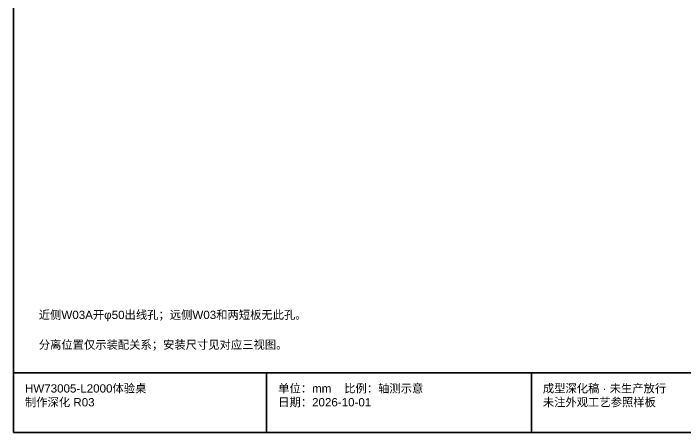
# Model space of a CAD drawing. Header units: millimetres. Extents: x 50 to 612415, y 2 to 4150.
# Drawn here: x 492050 to 494970, y 50 to 1873 of the extents above; entities that cross this region are included whole.
import ezdxf

# ---------------------------------------------------------------- set-up
doc = ezdxf.new("R2010")
doc.units = ezdxf.units.MM
doc.layers.add('FRAME', color=7, linetype='Continuous', lineweight=35)
doc.layers.add('NOTE', color=7, linetype='Continuous', lineweight=18)
doc.styles.add('CN', font='Arial Unicode.ttf')

msp = doc.modelspace()

# ---------------------------------------------------------------- linework, layer by layer
at = {"layer": 'FRAME'}
for p, q in [((492050, 310), (497890, 310)), ((493150, 50), (493150, 310)), ((494300, 50), (494300, 310))]:
    msp.add_line(p, q, dxfattribs=at)
msp.add_lwpolyline([(492050, 50), (497890, 50), (497890, 4150), (492050, 4150)], close=True, dxfattribs=at)

# ---------------------------------------------------------------- texts
at = {"layer": 'NOTE', "char_height": 36, "attachment_point": 1, "style": 'CN'}
for s, insert, width in [('近侧W03A开φ50出线孔；远侧W03和两短板无此孔。', (492160, 580), 5500), ('分离位置仅示装配关系；安装尺寸见对应三视图。', (492160, 450), 5500), ('HW73005-L2000体验桌\\P制作深化 R03', (492100, 260), 1000), ('单位：mm    比例：轴测示意\\P日期：2026-10-01', (493200, 260), 1050), ('成型深化稿 · 未生产放行\\P未注外观工艺参照样板', (494350, 260), 2890)]:
    msp.add_mtext(s, dxfattribs=dict(at, insert=insert, width=width))

doc.saveas('drawing.dxf')
